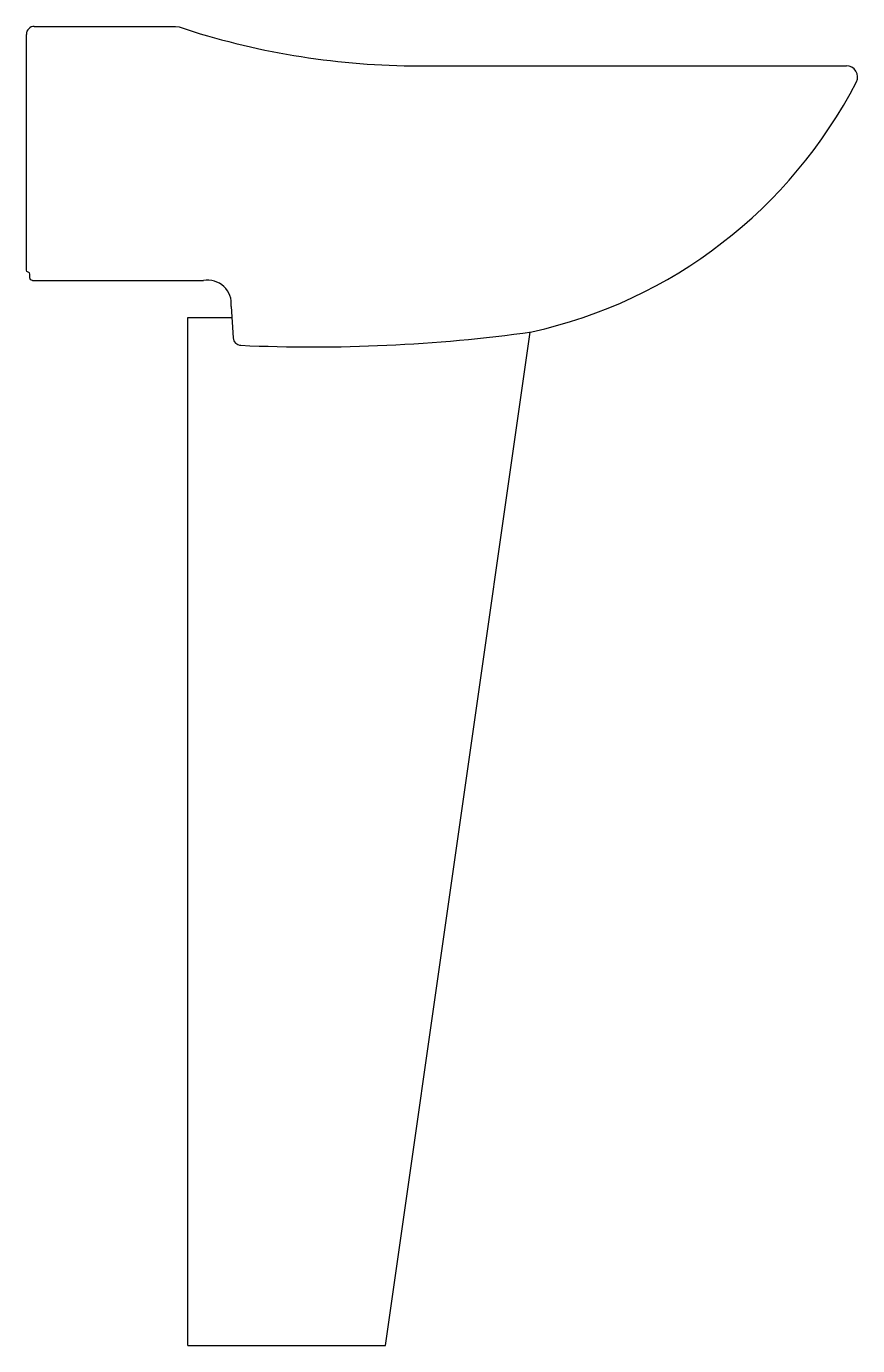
# Model space of a CAD drawing. Extents: x -641.275 to -640.728, y 582.449 to 583.317.
import ezdxf

# ---------------------------------------------------------------- set-up
doc = ezdxf.new("R2010")
doc.units = 0
doc.header["$LTSCALE"] = 0.291768
doc.header["$MEASUREMENT"] = 0
doc.linetypes.add('CONTINU', pattern=[0])
doc.layers.get('0').update_dxf_attribs({"linetype": 'CONTINUOUS'})

msp = doc.modelspace()

# ---------------------------------------------------------------- linework, layer by layer
at = {"linetype": 'CONTINUOUS'}
for p, q in [((-641.17695, 583.31714), (-641.17463, 583.31676)), ((-641.27484, 583.15581), (-641.27516, 583.15669)), ((-641.27321, 583.15485), (-641.27484, 583.15581)), ((-641.27289, 583.15396), (-641.27321, 583.15485)), ((-641.27289, 583.15158), (-641.27289, 583.15396)), ((-641.27235, 583.15029), (-641.27289, 583.15158)), ((-641.27103, 583.14975), (-641.27235, 583.15029))]:
    msp.add_line(p, q, dxfattribs=at)
at = {"linetype": 'CONTINU'}
for points in [[(-641.26995, 583.31715, 0.416236), (-641.27516, 583.31191)], [(-641.17463, 583.31676, 0.077744), (-641.02169, 583.29115)], [(-640.7289, 583.28058, 0.566352), (-640.73541, 583.2911)], [(-640.94246, 583.11607, 0.222558), (-640.7289, 583.28058)], [(-641.14044, 583.13274, 0.512576), (-641.15863, 583.14975)], [(-641.13905, 583.11207, 0.385681), (-641.13402, 583.1072)], [(-641.13402, 583.1072, 0.046161), (-640.94246, 583.11607)]]:
    msp.add_lwpolyline(points, format="xyb", dxfattribs=at)
for points in [[(-641.27516, 583.15671), (-641.27516, 583.31191)], [(-641.26995, 583.31715), (-641.17695, 583.31714)], [(-641.02169, 583.29115), (-640.73541, 583.2911)], [(-641.27289, 583.15161), (-641.27289, 583.15396)], [(-641.27103, 583.14975), (-641.15863, 583.14975)], [(-641.14044, 583.13274), (-641.13905, 583.11207)], [(-641.16882, 582.44863), (-641.16882, 583.1254)], [(-641.16882, 583.1254), (-641.13995, 583.1254)], [(-641.03882, 582.44863), (-640.94349, 583.11592)], [(-641.16882, 582.44863), (-641.03882, 582.44863)]]:
    msp.add_lwpolyline(points, dxfattribs=at)

doc.saveas('drawing.dxf')
